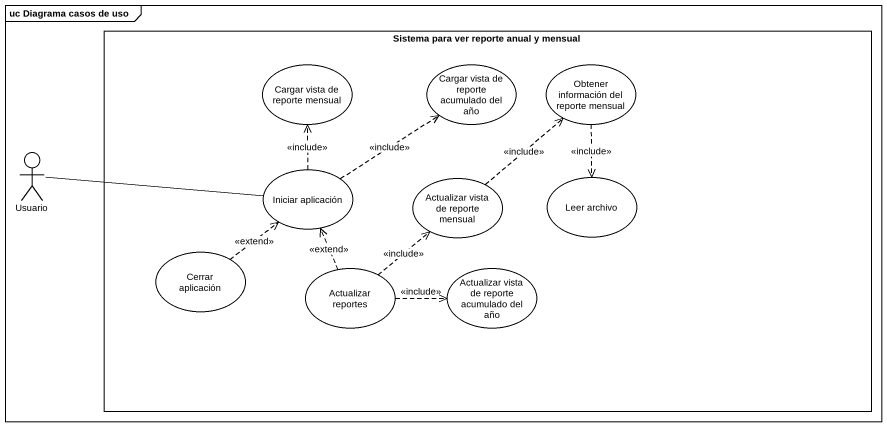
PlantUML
@startuml
mainframe uc Diagrama casos de uso
rectangle "Sistema para ver reporte anual y mensual" as Sistema_para_ver_reporte {
  usecase "Cargar vista de reporte mensual" as Cargar_vista_de_reporte
  usecase "Cargar vista de reporte acumulado del año" as Cargar_vista_de_reporte_2
  usecase "Obtener información del reporte mensual" as Obtener_información_del
  usecase "Iniciar aplicación" as Iniciar_aplicación
  usecase "Actualizar vista de reporte mensual" as Actualizar_vista_de_reporte
  usecase "Leer archivo" as Leer_archivo
  usecase "Cerrar aplicación" as Cerrar_aplicación
  usecase "Actualizar reportes" as Actualizar_reportes
  usecase "Actualizar vista de reporte acumulado del año" as Actualizar_vista_de_reporte_2
}
actor Usuario
Obtener_información_del ..> Leer_archivo : <<include>>
Usuario -right- Iniciar_aplicación
Iniciar_aplicación .up.> Cargar_vista_de_reporte : <<include>>
Iniciar_aplicación .up.> Cargar_vista_de_reporte_2 : <<include>>
Actualizar_vista_de_reporte .up.> Obtener_información_del : <<include>>
Cerrar_aplicación .up.> Iniciar_aplicación : <<extend>>
Actualizar_reportes .up.> Iniciar_aplicación : <<extend>>
Actualizar_reportes .up.> Actualizar_vista_de_reporte : <<include>>
Actualizar_reportes .right.> Actualizar_vista_de_reporte_2 : <<include>>
@enduml
